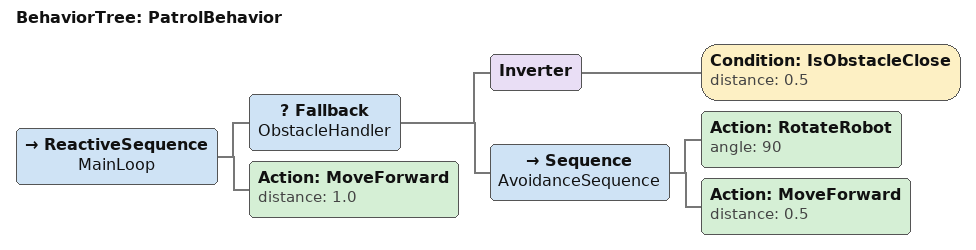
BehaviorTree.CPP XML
<root BTCPP_format="4">
  <BehaviorTree ID="PatrolBehavior">
    <ReactiveSequence name="MainLoop">

      <Fallback name="ObstacleHandler">
        <Inverter>
          <Condition ID="IsObstacleClose" distance="0.5"/>
        </Inverter>

        <Sequence name="AvoidanceSequence">
          <Action ID="RotateRobot" angle="90"/>
          <Action ID="MoveForward" distance="0.5"/>
        </Sequence>
      </Fallback>

      <Action ID="MoveForward" distance="1.0"/>

    </ReactiveSequence>
  </BehaviorTree>
</root>
